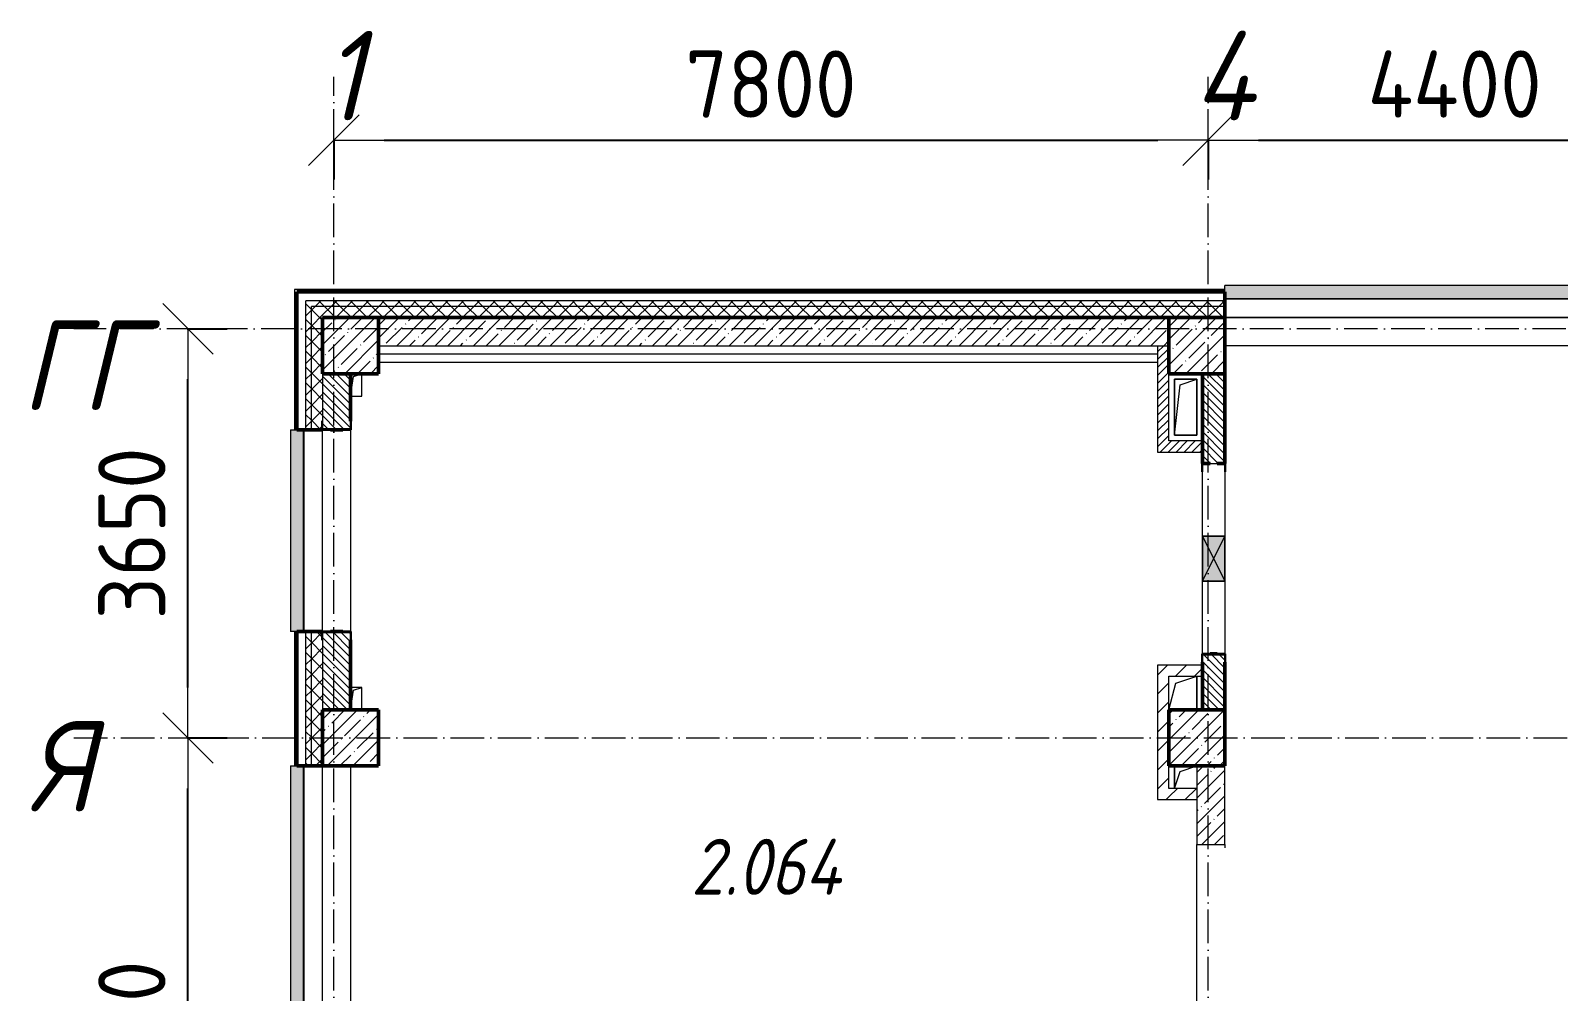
# Model space of a CAD drawing. Header units: millimetres. Extents: x 2294 to 908349, y -83289 to 219220.
# Drawn here: x 2507 to 16139, y 47744 to 56318 of the extents above; entities that cross this region are included whole.
import ezdxf

# ---------------------------------------------------------------- set-up
doc = ezdxf.new("R2010")
doc.units = ezdxf.units.MM
doc.linetypes.add('50_200_ШТРИХ_1Т_ш5_п1_п1_', pattern=[700, 500, -100, 0, -100])
for name, color, linetype, lineweight in [('A-____-____-DIMS', 7, 'Continuous', 9), ('A-DETL-____-OTLN-4', 7, 'Continuous', 18), ('A-DETL-GENF-OTLN', 7, 'Continuous', 9), ('A-FLOR-____-OTLN', 7, 'Continuous', 9), ('A-GENM-____-MCUT', 7, 'Continuous', 25), ('A-GENM-____-OTLN', 7, 'Continuous', 9), ('A-GENM-____-OTLN-1', 7, 'Continuous', 25), ('A-GLAZ-____-OTLN', 7, 'Continuous', 9), ('A-WALL-____-MCUT-1', 7, 'Continuous', 9), ('A-WALL-____-MCUT-2', 7, 'Continuous', 50), ('A-WALL-____-MCUT-3', 7, 'Continuous', 9), ('A-WALL-____-OTLN', 7, 'Continuous', 9), ('A-WALL-____-PATT-1', 7, 'Continuous', 9), ('A-WALL-FNSH-MCUT-1', 7, 'Continuous', 9), ('I-WALL-____-OTLN', 7, 'Continuous', 9), ('S-COLS-____-MCUT', 7, 'Continuous', 50), ('S-COLS-____-OTLN', 7, 'Continuous', 9), ('S-GRID-____-IDEN', 7, 'Continuous', 9), ('S-GRID-____-OTLN-1', 7, '50_200_ШТРИХ_1Т_ш5_п1_п1_', 9), ('Марки помещений', 7, 'Continuous', 9)]:
    doc.layers.add(name, color=color, linetype=linetype, lineweight=lineweight)
doc.layers.add('A-GLAZ-____-OTLN-1', color=7, linetype='Continuous', lineweight=9, true_color=0xc0c0c0)
doc.styles.add('ISOCPEUR_I', font='isocpeui.ttf', dxfattribs={"width": 0.9, "height": 2.5})
doc.styles.add('ISOCPEUR_I_3', font='isocpeui.ttf', dxfattribs={"width": 0.85, "height": 2.2})
doc.styles.add('СПДС', font='isocpeur.ttf', dxfattribs={"width": 0.9})
doc.dimstyles.new('Размера А3', dxfattribs={"dimtxt": 800, "dimasz": 450, "dimexe": 350, "dimexo": 100, "dimgap": 200, "dimtad": 1, "dimdec": 0, "dimrnd": 10, "dimzin": 0, "dimdsep": 46, "dimtxsty": 'СПДС', "dimblk": 'ARROWHEAD_6', "dimcen": 1, "dimclrd": 5, "dimclre": 5, "dimclrt": 5, "dimazin": 0, "dimtfac": 1, "dimtdec": 0, "dimtmove": 2, "dimatfit": 3, "dimfxl": 1, "dimtolj": 1, "dimtzin": 0, "dimarcsym": 0})
pattern_1 = [(45, (7562.79, 6025.28), (-70.71068, 70.71068), []), (135, (7562.79, 6025.28), (-70.71068, -70.71068), [])]
pattern_2 = [(45, (7562.787, 6025.276), (-35.35534, 35.35534), [])]
pattern_3 = [(45, (7562.79, 6025.28), (-114.04925, 114.04925), []), (45, (7676.84, 6025.28), (-114.04925, 114.04925), [201.612, -40.322, 3.353, -36.97])]
pattern_4 = [(135, (7562.787, 6025.276), (-35.35534, -35.35534), [])]
pattern_5 = [(45, (7562.79, 6025.28), (-84.8528, 84.8528), [])]
pattern_6 = [(45, (7562.79, 6025.28), (-85.53659, 85.53659), []), (45, (7619.81, 6025.28), (-85.53659, 85.53659), [])]

# ---------------------------------------------------------------- blocks, each defined once
blk = doc.blocks.new('BSC_Колонна _Прямоугольная - 500х500-V40-АР1_План отверстий 2 этажа в осях 1-64_А-ГГ')
at = {"layer": 'S-COLS-____-OTLN'}
h = blk.add_hatch(dxfattribs=at)
h.set_pattern_fill('FP_69', color=256, style=0, pattern_type=2)
h.set_pattern_definition([(45, (2200, -47481.04), (-114.04925, 114.04925), []), (45, (2314.05, -47481.04), (-114.04925, 114.04925), [201.613, -40.323, 3.353, -36.97])])
h.paths.add_polyline_path([(-250, -250), (250, -250), (250, 250), (-250, 250)], flags=0)
at = {"layer": 'S-COLS-____-MCUT'}
for p, q in [((250, 250), (-250, 250)), ((-250, 250), (-250, -250)), ((250, -250), (250, 250)), ((-250, -250), (250, -250))]:
    blk.add_line(p, q, dxfattribs=at)
blk = doc.blocks.new('BSC_Колонна _Прямоугольная - 500х500-V41-АР1_План отверстий 2 этажа в осях 1-64_А-ГГ')
at = {"layer": 'S-COLS-____-OTLN'}
h = blk.add_hatch(dxfattribs=at)
h.set_pattern_fill('FP_70', color=256, style=0, pattern_type=2)
h.set_pattern_definition([(45, (-5350, -47481.04), (-114.04925, 114.04925), []), (45, (-5235.95, -47481.04), (-114.04925, 114.04925), [201.613, -40.323, 3.353, -36.97])])
h.paths.add_polyline_path([(-250, -250), (250, -250), (250, 250), (-250, 250)], flags=0)
at = {"layer": 'S-COLS-____-MCUT'}
for p, q in [((250, 250), (-250, 250)), ((-250, 250), (-250, -250)), ((250, -250), (250, 250)), ((-250, -250), (250, -250))]:
    blk.add_line(p, q, dxfattribs=at)
blk = doc.blocks.new('BSC_Колонна _Прямоугольная - 500х500-V50-АР1_План отверстий 2 этажа в осях 1-64_А-ГГ')
at = {"layer": 'S-COLS-____-OTLN'}
h = blk.add_hatch(dxfattribs=at)
h.set_pattern_fill('FP_79', color=256, style=0, pattern_type=2)
h.set_pattern_definition([(45, (2200, -43981.04), (-114.04925, 114.04925), []), (45, (2314.05, -43981.04), (-114.04925, 114.04925), [201.613, -40.323, 3.353, -36.97])])
h.paths.add_polyline_path([(-250, -250), (250, -250), (250, 250), (-250, 250), (-250, -245)], flags=0)
at = {"layer": 'S-COLS-____-MCUT'}
for p, q in [((250, 250), (-250, 250)), ((-250, 250), (-250, -250)), ((250, -250), (250, 250)), ((-250, -250), (250, -250))]:
    blk.add_line(p, q, dxfattribs=at)
blk = doc.blocks.new('BSC_Колонна _Прямоугольная - 500х500-V51-АР1_План отверстий 2 этажа в осях 1-64_А-ГГ')
at = {"layer": 'S-COLS-____-OTLN'}
h = blk.add_hatch(dxfattribs=at)
h.set_pattern_fill('FP_80', color=256, style=0, pattern_type=2)
h.set_pattern_definition([(45, (-5350, -43981.04), (-114.04925, 114.04925), []), (45, (-5235.95, -43981.04), (-114.04925, 114.04925), [201.613, -40.323, 3.353, -36.97])])
h.paths.add_polyline_path([(-250, -250), (250, -250), (250, 250), (-250, 250)], flags=0)
at = {"layer": 'S-COLS-____-MCUT'}
for p, q in [((250, 250), (-250, 250)), ((-250, 250), (-250, -250)), ((250, -250), (250, 250)), ((-250, -250), (250, -250))]:
    blk.add_line(p, q, dxfattribs=at)
blk = doc.blocks.new('Отлив_СКБ - Отлив витража_120_НВФ-31885342-АР1_План отверстий 2 этажа в осях 1-64_А-ГГ')
at = {"layer": 'A-GLAZ-____-OTLN-1'}
for points in [[(0, 0), (0, -2), (7800, -2), (7800, 0), (2809, 0)], [(0, -2), (0, -120), (7800, -120), (7800, -2), (2809, -2)]]:
    blk.add_hatch(color=256, dxfattribs=at).paths.add_polyline_path(points, flags=0)
at = {"layer": 'A-GLAZ-____-OTLN'}
for p, q in [((0, 0), (7800, 0)), ((7800, -2), (0, -2)), ((0, -120), (0, -83)), ((0, -120), (7800, -120)), ((7800, -83), (7800, -120))]:
    blk.add_line(p, q, dxfattribs=at)
blk = doc.blocks.new('Фахверк_СКБ_Уголок - 250_2700-27497298-АР1_План отверстий 2 этажа в осях 1-64_А-ГГ')
at = {"layer": 'A-GENM-____-MCUT'}
for p, q in [((200, 181), (125, 181)), ((125, 181), (125, 106)), ((131, 106), (131, 175)), ((131, 175), (200, 175)), ((200, 175), (200, 181)), ((125, 106), (131, 106)), ((131, -6), (125, -6)), ((125, -6), (125, -81)), ((125, -81), (200, -81)), ((131, -75), (131, -6)), ((200, -75), (131, -75)), ((200, -81), (200, -75))]:
    blk.add_line(p, q, dxfattribs=at)
blk = doc.blocks.new('АР_Перемычка - АР_Перемычка-28448550-АР1_План отверстий 2 этажа в осях 1-64_А-ГГ')
at = {"layer": 'A-GENM-____-OTLN'}
blk.add_line((-350, -100), (-342, -100), dxfattribs=at)
blk = doc.blocks.new('154_Стойка_СКБ_Уголок - СМ-2480_200-28447058-АР1_План отверстий 2 этажа в осях 1-64_А-ГГ')
at = {"layer": 'A-GENM-____-MCUT'}
for p, q in [((125, 156), (125, 81)), ((200, 156), (125, 156)), ((131, 81), (131, 150)), ((131, 150), (200, 150)), ((200, 150), (200, 156)), ((125, 81), (131, 81)), ((131, 19), (125, 19)), ((125, 19), (125, -56)), ((131, -50), (131, 19)), ((125, -56), (200, -56)), ((200, -50), (131, -50)), ((200, -56), (200, -50))]:
    blk.add_line(p, q, dxfattribs=at)
blk = doc.blocks.new('Стойка_Влож_Полоса боковая - Полоса-28346330-АР1_План отверстий 2 этажа в осях 1-64_А-ГГ')
at = {"layer": 'A-GENM-____-OTLN'}
for p, q in [((-5, -31), (-5, 31)), ((0, 31), (0, -31))]:
    blk.add_line(p, q, dxfattribs=at)
blk = doc.blocks.new('Стойка_Влож_Уголок - Уголок-28346305-АР1_План отверстий 2 этажа в осях 1-64_А-ГГ')
at = {"layer": 'A-GENM-____-MCUT'}
for p, q in [((75, 75), (0, 75)), ((0, 0), (6, 0)), ((6, 69), (75, 69)), ((6, 0), (6, 69)), ((75, 69), (75, 75))]:
    blk.add_line(p, q, dxfattribs=at)
blk = doc.blocks.new('Стойка_Влож_Уголок - Уголок-28346304-АР1_План отверстий 2 этажа в осях 1-64_А-ГГ')
at = {"layer": 'A-GENM-____-MCUT'}
for p, q in [((6, 0), (0, 0)), ((6, -69), (6, 0)), ((0, -75), (75, -75)), ((75, -69), (6, -69)), ((75, -75), (75, -69))]:
    blk.add_line(p, q, dxfattribs=at)
blk = doc.blocks.new('Фахверк_СКБ_Уголок - 200_3960-28268576-АР1_План отверстий 2 этажа в осях 1-64_А-ГГ')
at = {"layer": 'A-GENM-____-MCUT'}
for p, q in [((200, 156), (125, 156)), ((125, 156), (125, 81)), ((131, 81), (131, 150)), ((131, 150), (200, 150)), ((200, 150), (200, 156)), ((125, 81), (131, 81)), ((131, 19), (125, 19)), ((125, 19), (125, -56)), ((131, -50), (131, 19)), ((125, -56), (200, -56)), ((200, -50), (131, -50)), ((200, -56), (200, -50))]:
    blk.add_line(p, q, dxfattribs=at)
blk = doc.blocks.new('AR_Отверстие прямоугольное _в плите_ - AR_Отверстие прямоугольное _в плите_-V154-АР1_План отверстий 2 этажа в осях 1-64_А-ГГ')
at = {"layer": 'A-GENM-____-OTLN'}
for p, q in [((100, 250), (-100, 250)), ((-100, 250), (-100, -250)), ((-100, -250), (-50, 200)), ((-50, 200), (100, 250)), ((100, -250), (100, 250)), ((-100, -250), (100, -250))]:
    blk.add_line(p, q, dxfattribs=at)
blk = doc.blocks.new('AR_Отверстие прямоугольное _в плите_ - AR_Отверстие прямоугольное _в плите_-30510733-АР1_План отверстий 2 этажа в осях 1-64_А-ГГ')
at = {"layer": 'A-GENM-____-OTLN'}
for p, q in [((-50, -100), (-25, 75)), ((-25, 75), (50, 100)), ((50, -100), (50, 100)), ((-50, -100), (50, -100))]:
    blk.add_line(p, q, dxfattribs=at)
blk = doc.blocks.new('AR_Отверстие прямоугольное _в плите_ - AR_Отверстие прямоугольное _в плите_-V158-АР1_План отверстий 2 этажа в осях 1-64_А-ГГ')
at = {"layer": 'A-GENM-____-OTLN'}
for p, q in [((50, 100), (-50, 100)), ((-50, -100), (-25, 75)), ((-25, 75), (50, 100)), ((50, -100), (50, 100))]:
    blk.add_line(p, q, dxfattribs=at)
blk = doc.blocks.new('AR_Отверстие прямоугольное _в плите_ - AR_Отверстие прямоугольное _в плите_-V187-АР1_План отверстий 2 этажа в осях 1-64_А-ГГ')
at = {"layer": 'A-GENM-____-OTLN'}
for p, q in [((-100, 100), (-100, -100)), ((-100, -100), (-50, 50)), ((-50, 50), (100, 100))]:
    blk.add_line(p, q, dxfattribs=at)
blk = doc.blocks.new('AR_Отверстие прямоугольное _в плите_ - AR_Отверстие прямоугольное _в плите_-30552590-АР1_План отверстий 2 этажа в осях 1-64_А-ГГ')
at = {"layer": 'A-GENM-____-OTLN'}
for p, q in [((-63, 88), (125, 150)), ((125, -150), (125, 150)), ((-125, -150), (-63, 88))]:
    blk.add_line(p, q, dxfattribs=at)
blk = doc.blocks.new('Отлив_СКБ - Отлив витража_120_НВФ-31885689-АР1_План отверстий 2 этажа в осях 1-64_А-ГГ')
at = {"layer": 'A-GLAZ-____-OTLN-1'}
for points in [[(1800, 2), (1800, 120), (0, 120), (0, 2), (1103, 2)], [(1103, 0), (1800, 0), (1800, 2), (0, 2), (0, 0)]]:
    blk.add_hatch(color=256, dxfattribs=at).paths.add_polyline_path(points, flags=0)
at = {"layer": 'A-GLAZ-____-OTLN'}
for p, q in [((0, 83), (0, 120)), ((1800, 120), (0, 120)), ((0, 2), (1800, 2)), ((1800, 120), (1800, 83)), ((1800, 0), (0, 0))]:
    blk.add_line(p, q, dxfattribs=at)
blk = doc.blocks.new('Отлив_СКБ - Отлив витража_120_НВФ-31886035-АР1_План отверстий 2 этажа в осях 1-64_А-ГГ')
at = {"layer": 'A-GLAZ-____-OTLN-1'}
for points in [[(0, 120), (0, 2), (4800, 2), (4800, 120), (3085, 120)], [(0, 2), (0, 0), (4800, 0), (4800, 2), (3085, 2)]]:
    blk.add_hatch(color=256, dxfattribs=at).paths.add_polyline_path(points, flags=0)
at = {"layer": 'A-GLAZ-____-OTLN'}
for p, q in [((0, 83), (0, 120)), ((4800, 120), (0, 120)), ((0, 2), (4800, 2)), ((4800, 120), (4800, 83)), ((4800, 0), (0, 0))]:
    blk.add_line(p, q, dxfattribs=at)
blk = doc.blocks.new('AR_Отверстие прямоугольное _в стене__БезПР - AR_Отверстие прямоугольное _в стене__БезПР-36428632-АР1_План отверстий 2 этажа в осях 1-64_А-ГГ')
at = {"layer": 'A-GLAZ-____-OTLN'}
blk.add_hatch(color=256, dxfattribs=at).paths.add_polyline_path([(-200, -100), (200, -100), (200, 100), (-200, 100)], flags=0)
at = {"layer": 'A-DETL-GENF-OTLN'}
for p, q in [((-200, -100), (-200, 100)), ((-200, 100), (200, 100)), ((200, 100), (-200, -100)), ((-200, 100), (200, -100)), ((200, 100), (-200, 100)), ((-200, 100), (-200, -100)), ((200, 100), (200, -100)), ((200, -100), (200, 100)), ((200, -100), (-200, -100)), ((-200, -100), (200, -100))]:
    blk.add_line(p, q, dxfattribs=at)
at = {"layer": 'A-GLAZ-____-OTLN'}
blk.add_line((200, 100), (-200, 100), dxfattribs=at)
blk = doc.blocks.new('2floor')
at = {"layer": 'A-WALL-____-PATT-1'}
h = blk.add_hatch(dxfattribs=at)
h.set_pattern_fill('FP_3', color=256, style=0, pattern_type=2)
h.set_pattern_definition(pattern_6)
h.paths.add_polyline_path([(4883, 38086), (4883, 39106), (4863, 39106), (4863, 38086)], flags=0)
h.paths.add_polyline_path([(4863, 40906), (4883, 40906), (4883, 42031), (4863, 42031), (4863, 41161)], flags=0)
h.paths.add_polyline_path([(4883, 43831), (4883, 44956), (4863, 44956), (4863, 43831)], flags=0)
h.paths.add_polyline_path([(4883, 49756), (4883, 50956), (4863, 50956), (4863, 49756)], flags=0)
h.paths.add_polyline_path([(4863, 52756), (4883, 52756), (4883, 54006), (4863, 54006), (4863, 53201)], flags=0)
h = blk.add_hatch(dxfattribs=at)
h.set_pattern_fill('FP_3', color=256, style=0, pattern_type=2)
h.set_pattern_definition(pattern_6)
h.paths.add_polyline_path([(31343, 53986), (31343, 54006), (23163, 54006), (23163, 53986), (28759, 53986)], flags=0)
h.paths.add_polyline_path([(22163, 53986), (22163, 54006), (20963, 54006), (20963, 53986), (21689, 53986)], flags=0)
h.paths.add_polyline_path([(13163, 53986), (13163, 54006), (4883, 54006), (4883, 53986), (12851, 53986)], flags=0)
h = blk.add_hatch(dxfattribs=at)
h.set_pattern_fill('FP_1', color=256, style=0, pattern_type=2)
h.set_pattern_definition(pattern_1)
h.paths.add_polyline_path([(5013, 38256), (5013, 39106), (4963, 39106), (4963, 38256)], flags=0)
h.paths.add_polyline_path([(5013, 40906), (5013, 42031), (4963, 42031), (4963, 40906)], flags=0)
h.paths.add_polyline_path([(5013, 43831), (5013, 44956), (4963, 44956), (4963, 43831)], flags=0)
h.paths.add_polyline_path([(5013, 49756), (5013, 50956), (4963, 50956), (4963, 49756)], flags=0)
h.paths.add_polyline_path([(5013, 52756), (5013, 53906), (4963, 53906), (4963, 52756)], flags=0)
h = blk.add_hatch(dxfattribs=at)
h.set_pattern_fill('FP_1', color=256, style=0, pattern_type=2)
h.set_pattern_definition(pattern_1)
h.paths.add_polyline_path([(31213, 53856), (31263, 53856), (31263, 53906), (23163, 53906), (23163, 53856), (28759, 53856)], flags=0)
h.paths.add_polyline_path([(22163, 53856), (22163, 53906), (20963, 53906), (20963, 53856), (21689, 53856)], flags=0)
h.paths.add_polyline_path([(12851, 53856), (13163, 53856), (13163, 53906), (5013, 53906), (5013, 53856), (11084, 53856)], flags=0)
h = blk.add_hatch(dxfattribs=at)
h.set_pattern_fill('FP_1', color=256, style=0, pattern_type=2)
h.set_pattern_definition(pattern_1)
h.paths.add_polyline_path([(5113, 38256), (5113, 39031), (5107, 39031), (5107, 39106), (5013, 39106), (5013, 38256)], flags=0)
h.paths.add_polyline_path([(5013, 40906), (5107, 40906), (5107, 40981), (5113, 40981), (5113, 41956), (5107, 41956), (5107, 42031), (5013, 42031), (5013, 41161)], flags=0)
h.paths.add_polyline_path([(5013, 43831), (5107, 43831), (5107, 43906), (5113, 43906), (5113, 44881), (5107, 44881), (5107, 44956), (5013, 44956), (5013, 43837)], flags=0)
h.paths.add_polyline_path([(5113, 49756), (5113, 50881), (5107, 50881), (5107, 50956), (5013, 50956), (5013, 49756)], flags=0)
h.paths.add_polyline_path([(5013, 52756), (5107, 52756), (5107, 52831), (5113, 52831), (5113, 53856), (5013, 53856), (5013, 53201)], flags=0)
h = blk.add_hatch(dxfattribs=at)
h.set_pattern_fill('FP_1', color=256, style=0, pattern_type=2)
h.set_pattern_definition(pattern_1)
h.paths.add_polyline_path([(31113, 53756), (31213, 53756), (31213, 53856), (23163, 53856), (23163, 53756), (28759, 53756)], flags=0)
h.paths.add_polyline_path([(22163, 53756), (22163, 53856), (20963, 53856), (20963, 53762), (21038, 53762), (21038, 53756), (21689, 53756)], flags=0)
h.paths.add_polyline_path([(13163, 53756), (13163, 53856), (5113, 53856), (5113, 53756), (12851, 53756)], flags=0)
h = blk.add_hatch(dxfattribs=at)
h.set_pattern_fill('FP_25', color=256, style=0, pattern_type=2)
h.set_pattern_definition(pattern_3)
h.paths.add_polyline_path([(12663, 53506), (12663, 53756), (5613, 53756), (5613, 53506), (11084, 53506)], flags=0)
h = blk.add_hatch(dxfattribs=at)
h.set_pattern_fill('FP_5', color=256, style=0, pattern_type=2)
h.set_pattern_definition(pattern_2)
h.paths.add_polyline_path([(12663, 52556), (12663, 53506), (12563, 53506), (12563, 52556)], flags=0)
h = blk.add_hatch(dxfattribs=at)
h.set_pattern_fill('FP_6', color=256, style=0, pattern_type=2)
h.set_pattern_definition(pattern_4)
h.paths.add_polyline_path([(5363, 50256), (5363, 50950), (5294, 50950), (5294, 50956), (5182, 50956), (5182, 50950), (5113, 50950), (5113, 50256)], flags=0)
h.paths.add_polyline_path([(5294, 52756), (5294, 52762), (5363, 52762), (5363, 53256), (5113, 53256), (5113, 52762), (5182, 52762), (5182, 52756)], flags=0)
h = blk.add_hatch(dxfattribs=at)
h.set_pattern_fill('FP_6', color=256, style=0, pattern_type=2)
h.set_pattern_definition(pattern_4)
h.paths.add_polyline_path([(13032, 50256), (13163, 50256), (13163, 50750), (13094, 50750), (13094, 50756), (13032, 50756), (13032, 50750), (12963, 50750), (12963, 50256)], flags=0)
h.paths.add_polyline_path([(13032, 52456), (13163, 52456), (13163, 53256), (12963, 53256), (12963, 52456), (13003, 52456)], flags=0)
h = blk.add_hatch(dxfattribs=at)
h.set_pattern_fill('FP_5', color=256, style=0, pattern_type=2)
h.set_pattern_definition(pattern_2)
h.paths.add_polyline_path([(12663, 52556), (12963, 52556), (12963, 52656), (12663, 52656)], flags=0)
h = blk.add_hatch(dxfattribs=at)
h.set_pattern_fill('FP_4', color=256, style=0, pattern_type=2)
h.set_pattern_definition(pattern_5)
h.paths.add_polyline_path([(12563, 49456), (12663, 49456), (12663, 50656), (12563, 50656), (12563, 49756)], flags=0)
h = blk.add_hatch(dxfattribs=at)
h.set_pattern_fill('FP_4', color=256, style=0, pattern_type=2)
h.set_pattern_definition(pattern_5)
h.paths.add_polyline_path([(12963, 50556), (12963, 50656), (12663, 50656), (12663, 50556)], flags=0)
h = blk.add_hatch(dxfattribs=at)
h.set_pattern_fill('FP_25', color=256, style=0, pattern_type=2)
h.set_pattern_definition(pattern_3)
h.paths.add_polyline_path([(13163, 44756), (13163, 47256), (12913, 47256), (12913, 44756)], flags=0)
h.paths.add_polyline_path([(12913, 49056), (13163, 49056), (13163, 49756), (12913, 49756)], flags=0)
h = blk.add_hatch(dxfattribs=at)
h.set_pattern_fill('FP_4', color=256, style=0, pattern_type=2)
h.set_pattern_definition(pattern_5)
h.paths.add_polyline_path([(12913, 49456), (12913, 49556), (12663, 49556), (12663, 49456)], flags=0)
at = {"layer": 'A-DETL-____-OTLN-4'}
for p, q in [((12563, 53431), (5613, 53431)), ((12563, 53356), (5613, 53356))]:
    blk.add_line(p, q, dxfattribs=at)
at = {"layer": 'A-FLOR-____-OTLN'}
for p, q in [((12713, 53206), (12913, 53206)), ((12713, 52706), (12713, 53206)), ((12913, 53206), (12913, 52706)), ((12913, 52706), (12713, 52706)), ((12913, 50556), (12913, 50256)), ((12713, 49556), (12713, 49756))]:
    blk.add_line(p, q, dxfattribs=at)
at = {"layer": 'A-WALL-____-MCUT-1'}
for p, q in [((12663, 53756), (5613, 53756)), ((5613, 53506), (12663, 53506)), ((12913, 49756), (12913, 49056)), ((13163, 49056), (13163, 49756)), ((12913, 49056), (13163, 49056))]:
    blk.add_line(p, q, dxfattribs=at)
at = {"layer": 'A-WALL-____-MCUT-2'}
for p, q in [((13163, 53986), (4883, 53986)), ((4883, 53986), (4883, 52756)), ((13163, 53756), (13163, 53986)), ((5613, 53756), (12663, 53756)), ((5363, 52831), (5363, 53256)), ((12963, 53256), (12963, 52456)), ((13163, 52456), (13163, 53256)), ((4883, 52756), (5107, 52756)), ((5182, 52756), (5294, 52756)), ((5107, 50956), (4883, 50956)), ((4883, 50956), (4883, 49756)), ((5294, 50956), (5182, 50956)), ((5363, 50256), (5363, 50881)), ((13094, 50756), (13032, 50756)), ((12963, 50681), (12963, 50256)), ((13163, 50256), (13163, 50681)), ((4883, 49756), (5113, 49756))]:
    blk.add_line(p, q, dxfattribs=at)
at = {"layer": 'A-WALL-____-MCUT-3'}
for p, q in [((4963, 52756), (4963, 53906)), ((13163, 53906), (4963, 53906)), ((13163, 53856), (5013, 53856)), ((5013, 52756), (5013, 53856)), ((5113, 53256), (5113, 52831)), ((4963, 49756), (4963, 50956)), ((5013, 49756), (5013, 50956)), ((5113, 50881), (5113, 50256))]:
    blk.add_line(p, q, dxfattribs=at)
at = {"layer": 'A-WALL-____-OTLN'}
for p, q in [((17163, 53756), (13163, 53756)), ((13163, 53756), (17163, 53756)), ((17163, 53506), (13163, 53506)), ((5113, 50956), (5113, 52756)), ((5363, 52756), (5363, 50956)), ((5113, 44956), (5113, 49756)), ((5363, 49756), (5363, 44956)), ((12913, 47256), (12913, 49056)), ((13163, 49056), (13163, 49026))]:
    blk.add_line(p, q, dxfattribs=at)
at = {"layer": 'A-WALL-FNSH-MCUT-1'}
for p, q in [((4863, 54006), (4863, 52756)), ((13163, 54006), (4863, 54006)), ((4883, 53986), (13163, 53986)), ((13163, 53986), (13163, 54006)), ((12563, 53506), (12563, 52556)), ((12663, 52656), (12663, 53256)), ((4863, 52756), (4883, 52756)), ((12963, 52656), (12663, 52656)), ((12563, 52556), (12963, 52556)), ((4863, 50956), (4863, 49756)), ((4883, 50956), (4863, 50956)), ((12563, 50656), (12563, 49456)), ((12963, 50656), (12563, 50656)), ((12663, 50256), (12663, 50556)), ((12663, 50556), (12963, 50556)), ((4863, 49756), (4883, 49756)), ((12663, 49556), (12663, 49756)), ((12913, 49556), (12663, 49556)), ((12563, 49456), (12913, 49456))]:
    blk.add_line(p, q, dxfattribs=at)
at = {"layer": 'I-WALL-____-OTLN'}
for p, q in [((12963, 51806), (12963, 52381)), ((13163, 52381), (13163, 51806)), ((12963, 50756), (12963, 51406)), ((13163, 51406), (13163, 50756))]:
    blk.add_line(p, q, dxfattribs=at)
at = {"layer": 'A-GENM-____-OTLN'}
for name, p in [('AR_Отверстие прямоугольное _в плите_ - AR_Отверстие прямоугольное _в плите_-30510733-АР1_План отверстий 2 этажа в осях 1-64_А-ГГ', (5413, 53156)), ('AR_Отверстие прямоугольное _в плите_ - AR_Отверстие прямоугольное _в плите_-V154-АР1_План отверстий 2 этажа в осях 1-64_А-ГГ', (12813, 52956)), ('AR_Отверстие прямоугольное _в плите_ - AR_Отверстие прямоугольное _в плите_-V158-АР1_План отверстий 2 этажа в осях 1-64_А-ГГ', (5413, 50356)), ('AR_Отверстие прямоугольное _в плите_ - AR_Отверстие прямоугольное _в плите_-30552590-АР1_План отверстий 2 этажа в осях 1-64_А-ГГ', (12788, 50406)), ('AR_Отверстие прямоугольное _в плите_ - AR_Отверстие прямоугольное _в плите_-V187-АР1_План отверстий 2 этажа в осях 1-64_А-ГГ', (12813, 49656))]:
    blk.add_blockref(name, p, dxfattribs=at)
for name, p, rotation in [('АР_Перемычка - АР_Перемычка-28448550-АР1_План отверстий 2 этажа в осях 1-64_А-ГГ', (13063, 52456), 269.9999999999999), ('Стойка_Влож_Уголок - Уголок-28346305-АР1_План отверстий 2 этажа в осях 1-64_А-ГГ', (13032, 52456), 89.99999999999991), ('Стойка_Влож_Уголок - Уголок-28346304-АР1_План отверстий 2 этажа в осях 1-64_А-ГГ', (13094, 52456), 90.00000000000027), ('Стойка_Влож_Полоса боковая - Полоса-28346330-АР1_План отверстий 2 этажа в осях 1-64_А-ГГ', (13063, 52456), 89.99999999999991)]:
    blk.add_blockref(name, p, dxfattribs=dict(at, rotation=rotation))
at = {"layer": 'A-GENM-____-OTLN-1'}
for name, p, rotation in [('Фахверк_СКБ_Уголок - 250_2700-27497298-АР1_План отверстий 2 этажа в осях 1-64_А-ГГ', (5288, 52631), 89.99999999999991), ('154_Стойка_СКБ_Уголок - СМ-2480_200-28447058-АР1_План отверстий 2 этажа в осях 1-64_А-ГГ', (13013, 52581), 269.9999999999999), ('Фахверк_СКБ_Уголок - 250_2700-27497298-АР1_План отверстий 2 этажа в осях 1-64_А-ГГ', (5188, 51081), 269.9999999999999), ('Фахверк_СКБ_Уголок - 200_3960-28268576-АР1_План отверстий 2 этажа в осях 1-64_А-ГГ', (13013, 50881), 269.9999999999999)]:
    blk.add_blockref(name, p, dxfattribs=dict(at, rotation=rotation))
at = {"layer": 'A-GLAZ-____-OTLN'}
for name, p, rotation in [('Отлив_СКБ - Отлив витража_120_НВФ-31885342-АР1_План отверстий 2 этажа в осях 1-64_А-ГГ', (20963, 53923), 180), ('Отлив_СКБ - Отлив витража_120_НВФ-31885689-АР1_План отверстий 2 этажа в осях 1-64_А-ГГ', (4946, 50956), 90), ('AR_Отверстие прямоугольное _в стене__БезПР - AR_Отверстие прямоугольное _в стене__БезПР-36428632-АР1_План отверстий 2 этажа в осях 1-64_А-ГГ', (13063, 51606), 89.99999999999991), ('Отлив_СКБ - Отлив витража_120_НВФ-31886035-АР1_План отверстий 2 этажа в осях 1-64_А-ГГ', (4946, 44956), 90)]:
    blk.add_blockref(name, p, dxfattribs=dict(at, rotation=rotation))
at = {"layer": 'S-COLS-____-OTLN'}
for name, p in [('BSC_Колонна _Прямоугольная - 500х500-V40-АР1_План отверстий 2 этажа в осях 1-64_А-ГГ', (5363, 53506)), ('BSC_Колонна _Прямоугольная - 500х500-V41-АР1_План отверстий 2 этажа в осях 1-64_А-ГГ', (12913, 53506)), ('BSC_Колонна _Прямоугольная - 500х500-V50-АР1_План отверстий 2 этажа в осях 1-64_А-ГГ', (5363, 50006)), ('BSC_Колонна _Прямоугольная - 500х500-V51-АР1_План отверстий 2 этажа в осях 1-64_А-ГГ', (12913, 50006))]:
    blk.add_blockref(name, p, dxfattribs=at)
at = {"layer": 'Марки помещений', "insert": (8400, 49106), "char_height": 500, "width": 817.72, "attachment_point": 1, "style": 'ISOCPEUR_I_3'}
blk.add_mtext('2.064', dxfattribs=at)
blk = doc.blocks.new('ARROWHEAD_6')
at = {"color": 0, "linetype": 'Continuous'}
for p, q in [((-0.5, -0.5), (0.5, 0.5)), ((0, 0), (-1, 0))]:
    blk.add_line(p, q, dxfattribs=at)
blk = doc.blocks.new('*D2761')
at = {"layer": 'A-____-____-DIMS', "color": 0, "lineweight": -2, "transparency": 16777216}
for p, q in [((161926, 50006), (162282, 50006)), ((161932, 44956), (161932, 49556)), ((161926, 44506), (162282, 44506))]:
    blk.add_line(p, q, dxfattribs=at)
at = {"layer": 'Defpoints', "color": 0, "transparency": 16777216}
for p in [(161826, 50006), (161932, 50006), (161826, 44506)]:
    blk.add_point(p, dxfattribs=at)
at = {"layer": 'A-____-____-DIMS', "color": 0, "lineweight": -2, "transparency": 16777216, "xscale": 450, "yscale": 450, "zscale": 450}
for p, rotation in [((161932, 50006), 90), ((161932, 44506), 270)]:
    blk.add_blockref('ARROWHEAD_6', p, dxfattribs=dict(at, rotation=rotation))
at = {"layer": 'A-____-____-DIMS', "color": 0, "transparency": 16777216, "insert": (161432, 47256), "char_height": 600, "attachment_point": 5, "rotation": 90, "style": 'СПДС'}
blk.add_mtext('\\A1;5500', dxfattribs=at)
blk = doc.blocks.new('*D2762')
at = {"layer": 'A-____-____-DIMS', "color": 0, "lineweight": -2, "transparency": 16777216}
for p, q in [((161926, 53656), (162282, 53656)), ((161932, 50456), (161932, 53206)), ((161926, 50006), (162282, 50006))]:
    blk.add_line(p, q, dxfattribs=at)
at = {"layer": 'Defpoints', "color": 0, "transparency": 16777216}
for p in [(161826, 53656), (161932, 53656), (161826, 50006)]:
    blk.add_point(p, dxfattribs=at)
at = {"layer": 'A-____-____-DIMS', "color": 0, "lineweight": -2, "transparency": 16777216, "xscale": 450, "yscale": 450, "zscale": 450}
for p, rotation in [((161932, 53656), 90), ((161932, 50006), 270)]:
    blk.add_blockref('ARROWHEAD_6', p, dxfattribs=dict(at, rotation=rotation))
at = {"layer": 'A-____-____-DIMS', "color": 0, "transparency": 16777216, "insert": (161432, 51831), "char_height": 600, "attachment_point": 5, "rotation": 90, "style": 'СПДС'}
blk.add_mtext('\\A1;3650', dxfattribs=at)
blk = doc.blocks.new('*D2786')
at = {"layer": 'A-____-____-DIMS', "color": 0, "lineweight": -2, "transparency": 16777216}
for p, q in [((163234, 55346), (163234, 54990)), ((171034, 55346), (171034, 54990)), ((163684, 55340), (170584, 55340))]:
    blk.add_line(p, q, dxfattribs=at)
at = {"layer": 'Defpoints', "color": 0, "transparency": 16777216}
for p in [(163234, 55446), (171034, 55446), (171034, 55340)]:
    blk.add_point(p, dxfattribs=at)
at = {"layer": 'A-____-____-DIMS', "color": 0, "lineweight": -2, "transparency": 16777216, "xscale": 450, "yscale": 450, "zscale": 450, "rotation": 180}
blk.add_blockref('ARROWHEAD_6', (163234, 55340), dxfattribs=at)
at = {"layer": 'A-____-____-DIMS', "color": 0, "lineweight": -2, "transparency": 16777216, "xscale": 450, "yscale": 450, "zscale": 450}
blk.add_blockref('ARROWHEAD_6', (171034, 55340), dxfattribs=at)
at = {"layer": 'A-____-____-DIMS', "color": 0, "transparency": 16777216, "insert": (167134, 55840), "char_height": 600, "attachment_point": 5, "style": 'СПДС'}
blk.add_mtext('\\A1;7800', dxfattribs=at)
blk = doc.blocks.new('*D2787')
at = {"layer": 'A-____-____-DIMS', "color": 0, "lineweight": -2, "transparency": 16777216}
for p, q in [((171034, 55346), (171034, 54990)), ((175434, 55346), (175434, 54990)), ((171484, 55340), (174984, 55340))]:
    blk.add_line(p, q, dxfattribs=at)
at = {"layer": 'Defpoints', "color": 0, "transparency": 16777216}
for p in [(171034, 55446), (175434, 55446), (175434, 55340)]:
    blk.add_point(p, dxfattribs=at)
at = {"layer": 'A-____-____-DIMS', "color": 0, "lineweight": -2, "transparency": 16777216, "xscale": 450, "yscale": 450, "zscale": 450, "rotation": 180}
blk.add_blockref('ARROWHEAD_6', (171034, 55340), dxfattribs=at)
at = {"layer": 'A-____-____-DIMS', "color": 0, "lineweight": -2, "transparency": 16777216, "xscale": 450, "yscale": 450, "zscale": 450}
blk.add_blockref('ARROWHEAD_6', (175434, 55340), dxfattribs=at)
at = {"layer": 'A-____-____-DIMS', "color": 0, "transparency": 16777216, "insert": (173234, 55840), "char_height": 600, "attachment_point": 5, "style": 'СПДС'}
blk.add_mtext('\\A1;4400', dxfattribs=at)
blk = doc.blocks.new('3osi')
at = {"layer": 'S-GRID-____-OTLN-1', "color": 251, "ltscale": 0.6, "true_color": 0x636466}
for p, q in [((163233.5, 1542.7), (163233.5, 55906.2)), ((171033.5, 1542.7), (171033.5, 55906.2)), ((192291.2, 53656.3), (160914.7, 53656.3)), ((160914.7, 50006.3), (192291.2, 50006.3))]:
    blk.add_line(p, q, dxfattribs=at)
at = {"layer": 'S-GRID-____-IDEN', "char_height": 800, "attachment_point": 1, "style": 'ISOCPEUR_I'}
for s, insert, width in [('\\fISOCPEUR|b0|i1|c204|p34|;\\W.9;1', (163135.7, 56315), 144.304), ('\\fISOCPEUR|b0|i1|c204|p34|;\\W.9;4', (170902.8, 56315), 223.671), ('ГГ', (160447.7, 53732.4), 404.05), ('\\fISOCPEUR|b0|i1|c204|p34|;\\W.9;Я', (160516.8, 50153), 223.671)]:
    blk.add_mtext(s, dxfattribs=dict(at, insert=insert, width=width))
at = {"layer": 'A-____-____-DIMS'}
for base, p1, p2, picture, middle in [((171033.5, 55340.1), (163233.5, 55446.1), (171033.5, 55446.1), '*D2786', (167133.5, 55840.1)), ((175433.5, 55340.1), (171033.5, 55446.1), (175433.5, 55446.1), '*D2787', (173233.5, 55840.1))]:
    dim = blk.add_linear_dim(base=base, p1=p1, p2=p2, dimstyle='Размера А3', override={"dimtxt": 600, "dimclrd": 0, "dimclre": 0, "dimclrt": 0}, dxfattribs=at)
    dim.commit()
    dim.dimension.update_dxf_attribs({"geometry": picture, "text_midpoint": middle})
for base, p1, p2, picture, middle in [((161932.1, 53656.3), (161826, 50006.3), (161826, 53656.3), '*D2762', (161432.1, 51831.3)), ((161932.1, 50006.3), (161826, 44506.3), (161826, 50006.3), '*D2761', (161432.1, 47256.3))]:
    dim = blk.add_linear_dim(base=base, p1=p1, p2=p2, angle=90, dimstyle='Размера А3', override={"dimtxt": 600, "dimclrd": 0, "dimclre": 0, "dimclrt": 0}, dxfattribs=at)
    dim.commit()
    dim.dimension.update_dxf_attribs({"geometry": picture, "text_midpoint": middle})

msp = doc.modelspace()

# ---------------------------------------------------------------- block references
for name, p in [('3osi', (-158020.7, 0)), ('2floor', (0, 0))]:
    msp.add_blockref(name, p)

doc.saveas('drawing.dxf')
